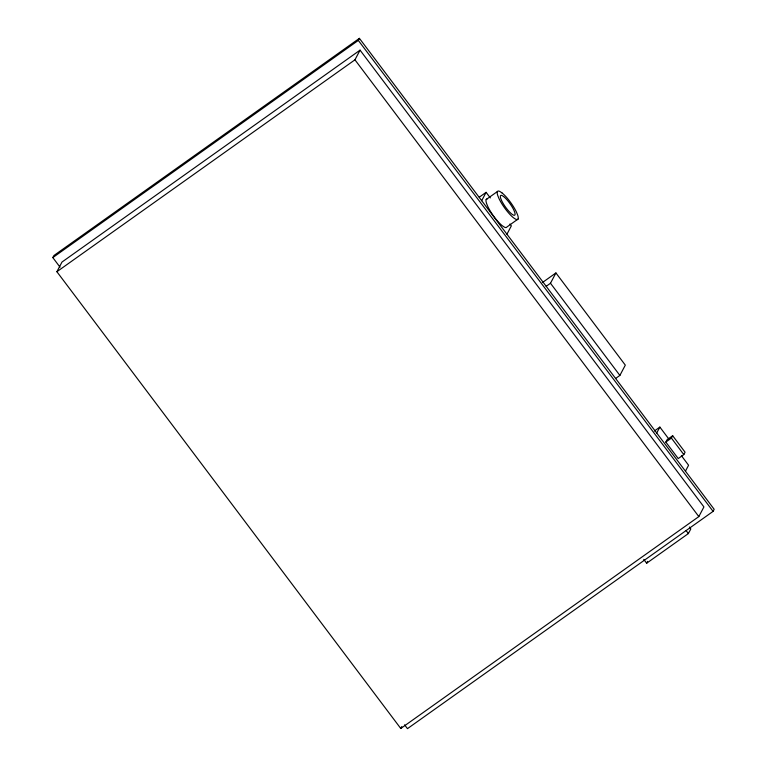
<?xml version="1.0" encoding="UTF-8"?>
<svg xmlns="http://www.w3.org/2000/svg" width="767" height="767" viewBox="0 0 767 767"><rect width="100%" height="100%" fill="white"/><g stroke="black" fill="none" stroke-linecap="round" stroke-linejoin="round"><path stroke-width="1.15" d="M60.027 267.165L52.818 257.587L53.911 255.526L359.407 38.35L714.182 509.317L713.089 511.378L407.459 728.65L404.573 724.825M56.892 271.719L61.993 262.046L360.049 50.152L703.924 506.92L698.833 516.594L400.767 728.487L56.892 271.719L354.948 59.826L360.049 50.152M52.818 257.587L358.323 40.411L359.407 38.35M481.695 200.686L486.096 192.335L490.305 197.915M506.949 234.213L511.349 225.853L509.95 223.993M546.19 286.302L550.485 283.253L555.922 272.947L625.316 365.13L619.88 375.427L615.613 378.467M400.767 728.487L401.783 726.55M656.725 433.039L659.86 427.094L669.198 439.491M665.823 442.08L667.079 439.702L672.669 435.723L685.084 452.214L683.828 454.591L678.229 458.57L665.823 442.08L671.413 438.101L672.669 435.723M685.449 471.178L688.584 465.233L681.403 455.694M643.753 559.383L646.648 563.227L647.626 561.367M646.648 563.227L688.363 533.573L690.818 528.923L689.38 527.015M479.289 197.177L486.096 192.335M486.173 199.535L497.361 191.568M518.061 219.046L506.872 227.013A17.315 4.027 54.6 0 1 504.437 227.147L502.366 225.786A17.315 4.027 54.6 0 1 487.726 206.361L486.518 203.351A17.315 4.027 54.6 0 1 487.064 198.969M542.384 282.572L555.922 272.947M654.347 431.016L659.86 427.094M671.413 438.101L683.828 454.591M550.485 283.253L619.88 375.427M358.323 40.411L713.089 511.378M354.948 59.826L698.833 516.594M686.053 530.496L688.363 533.573M501.877 192.795L499.796 191.434A17.315 4.027 54.6 0 0 497.706 195.393L498.914 198.394A17.315 4.027 54.6 0 0 513.554 217.828L515.635 219.189A17.315 4.027 54.6 0 0 517.725 215.23L516.507 212.219A17.315 4.027 54.6 0 0 501.877 192.795M503.622 196.544L502.174 195.595A12.119 2.819 54.6 0 0 500.707 198.365L501.56 200.475A12.119 2.819 54.6 0 0 511.8 214.07L513.257 215.028A12.119 2.819 54.6 0 0 514.715 212.248L513.871 210.148A12.119 2.819 54.6 0 0 503.622 196.544"/></g></svg>
